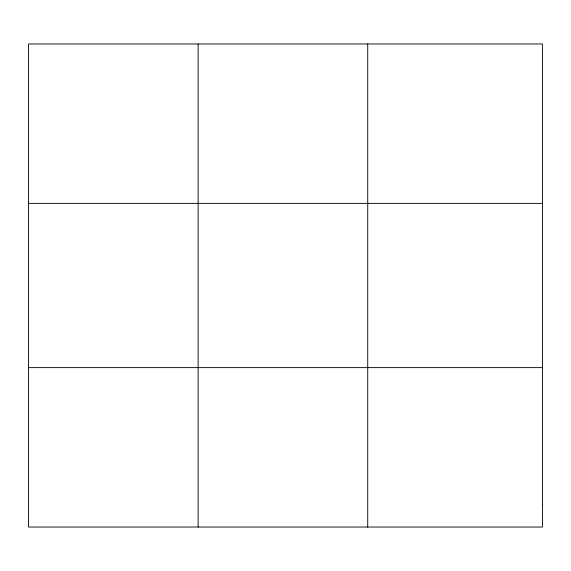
<?xml version="1.0" encoding="UTF-8"?>
<svg xmlns="http://www.w3.org/2000/svg" width="571" height="571" viewBox="0 0 571 571"><rect width="100%" height="100%" fill="white"/><g stroke="black" fill="none" stroke-linecap="round" stroke-linejoin="round"><path stroke-width="0.86" d="M198.137 527.04L198.137 43.96M367.724 527.04L367.724 43.96M28.55 203.376L542.45 203.376M28.55 367.624L542.45 367.624M542.45 504.264L542.45 527.04L28.55 527.04L28.55 43.96L542.45 43.96L542.45 504.264"/></g></svg>
